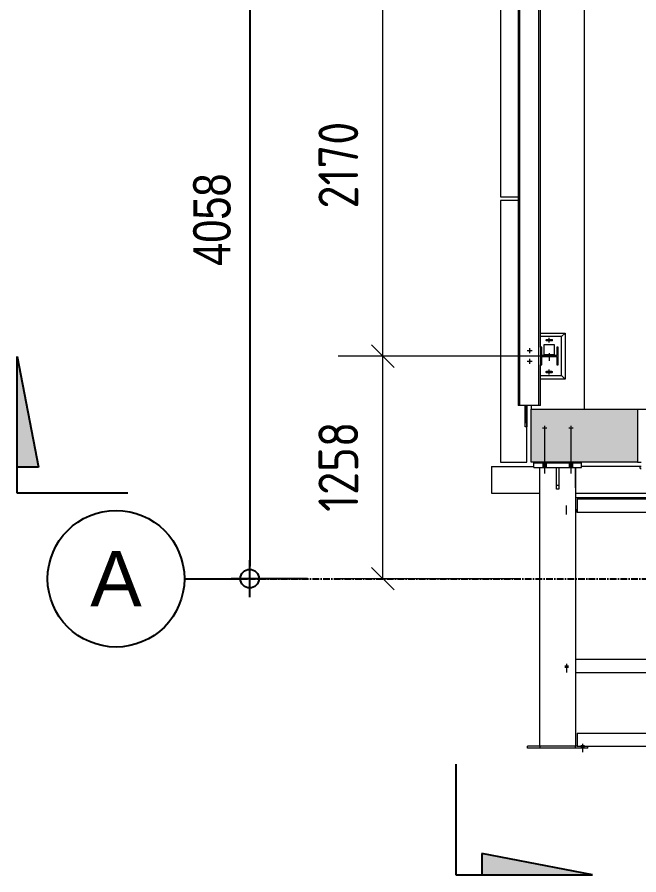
# Model space of a CAD drawing. Header units: millimetres. Extents: x -187664 to 435448, y -313239 to 299894.
# Drawn here: x 14659 to 18172, y -87676 to -82828 of the extents above; entities that cross this region are included whole.
import ezdxf
from ezdxf.enums import TextEntityAlignment as Align

# ---------------------------------------------------------------- set-up
doc = ezdxf.new("R2010")
doc.units = ezdxf.units.MM
for name, pattern in [('CENTER', [2, 1.25, -0.25, 0.25, -0.25]), ('XKITLINE00', [0]), ('XKITLINE02', [4, 2, -2])]:
    doc.linetypes.add(name, pattern=pattern)
for name, color, linetype in [('000 - EXISTING_CONCRETE_MAIN_COLOR_1', 7, 'Continuous'), ('000 - EXISTING_PRECAST_MAIN_COLOR_1', 7, 'Continuous'), ('000 - EXISTING_STEEL-STRUCTURE_MAIN_COLOR_1', 7, 'Continuous'), ('000 - EXISTING_STEEL-STRUCTURE_MAIN_COLOR_2', 7, 'Continuous'), ('000 - EXISTING_STEEL-STRUCTURE_MAIN_COLOR_251', 7, 'Continuous'), ('S-DIM', 7, 'Continuous'), ('Stan-Dim', 7, 'Continuous')]:
    doc.layers.add(name, color=color, linetype=linetype)
doc.layers.add('000 - EXISTING_STEEL-STRUCTURE_DEF_SUB', color=7, linetype='Continuous', plot=False)
for name, color, linetype, lineweight in [('Bolt', 7, 'Continuous', 0), ('Part', 7, 'Continuous', 0), ('Z-DIMENSIONS', 7, 'Continuous', 0)]:
    doc.layers.add(name, color=color, linetype=linetype, lineweight=lineweight)
doc.styles.add('ISOCPEUR', font='isocpeur.ttf')
doc.styles.add('RomanS', font='arial.ttf', dxfattribs={"width": 0.8})
doc.dimstyles.new('Dim-Cen', dxfattribs={"dimtxt": 3, "dimasz": 1, "dimexe": 0, "dimexo": 2.5, "dimgap": 1.5, "dimtad": 1, "dimdec": 0, "dimzin": 1, "dimdsep": 46, "dimtxsty": 'RomanS', "dimblk": 'CEN1', "dimcen": 0.09, "dimclrd": 7, "dimclre": 7, "dimclrt": 7, "dimadec": 0, "dimazin": 0, "dimtfac": 1, "dimtdec": 0, "dimtofl": 0, "dimtmove": 2, "dimatfit": 3, "dimfxl": 1, "dimtfill": 1, "dimtfillclr": 256, "dimtolj": 1, "dimtzin": 0, "dimarcsym": 0})

# ---------------------------------------------------------------- blocks, each defined once
blk = doc.blocks.new('*A2020')
at = {"layer": 'Part'}
blk.add_hatch(color=7, dxfattribs=at).paths.add_polyline_path([(160.28, 139.784), (160.28, 137.384), (155.48, 137.384), (155.48, 139.784)], flags=17)
blk = doc.blocks.new('*A109108')
at = {"layer": '000 - EXISTING_STEEL-STRUCTURE_DEF_SUB', "color": 7, "linetype": 'XKITLINE00', "lineweight": 0}
for p in [(156.690027, 142.520019), (156.626027, 142.584019)]:
    blk.add_line(p, (156.626027, 142.584019), dxfattribs=at)
blk = doc.blocks.new('*A302296')
at = {"layer": '000 - EXISTING_STEEL-STRUCTURE_MAIN_COLOR_251', "color": 7, "linetype": 'XKITLINE00', "lineweight": 0}
for p, q in [((157.552005, 125.14304), (157.552005, 124.54304)), ((157.552005, 125.14304), (165.592005, 125.14304)), ((165.592005, 125.14304), (165.592005, 124.54304)), ((157.552005, 124.54304), (165.592005, 124.54304))]:
    blk.add_line(p, q, dxfattribs=at)
blk = doc.blocks.new('*A303297')
at = {"layer": '000 - EXISTING_STEEL-STRUCTURE_MAIN_COLOR_2', "color": 7, "linetype": 'XKITLINE00', "lineweight": 0}
for p, q in [((155.890027, 161.784025), (154.890027, 161.784025)), ((154.890027, 161.784025), (154.890027, 139.944027)), ((154.954027, 139.944027), (154.954027, 161.784025)), ((155.826027, 139.944027), (155.826027, 161.784025)), ((155.890027, 161.784025), (155.890027, 159.944025)), ((155.890027, 142.584019), (155.890027, 159.144025)), ((155.890027, 139.944027), (155.890027, 141.784019)), ((155.890027, 139.944027), (154.890027, 139.944027))]:
    blk.add_line(p, q, dxfattribs=at)
blk = doc.blocks.new('*A304298')
at = {"layer": '000 - EXISTING_STEEL-STRUCTURE_MAIN_COLOR_251', "color": 7, "linetype": 'XKITLINE00', "lineweight": 0}
for p, q in [((157.472005, 128.48232), (165.672005, 128.48232)), ((157.472005, 127.88232), (165.672005, 127.88232))]:
    blk.add_line(p, q, dxfattribs=at)
blk = doc.blocks.new('*A305299')
at = {"layer": '000 - EXISTING_STEEL-STRUCTURE_MAIN_COLOR_251', "color": 7, "linetype": 'XKITLINE00', "lineweight": 0}
for p, q in [((157.472005, 135.794399), (165.672005, 135.794399)), ((157.472005, 135.790212), (165.672005, 135.790212)), ((165.592005, 135.735782), (157.552005, 135.735782)), ((157.552005, 135.735782), (157.552005, 135.731595)), ((157.552005, 135.731595), (165.592005, 135.731595)), ((157.552005, 135.731595), (157.552005, 135.132418)), ((165.592005, 135.731595), (165.592005, 135.735782)), ((165.592005, 135.132418), (165.592005, 135.731595)), ((157.472005, 135.242963), (157.552005, 135.242963)), ((157.472005, 135.194814), (157.552005, 135.194814)), ((157.472005, 135.142885), (157.552005, 135.142885)), ((157.552005, 135.132418), (165.592005, 135.132418)), ((165.592005, 135.242963), (165.672005, 135.242963)), ((165.592005, 135.194814), (165.672005, 135.194814)), ((165.592005, 135.142885), (165.672005, 135.142885))]:
    blk.add_line(p, q, dxfattribs=at)
blk = doc.blocks.new('*A308302')
at = {"layer": 'Part', "color": 7, "linetype": 'XKITLINE00', "lineweight": 0}
for p, q in [((155.479981, 139.784027), (160.279981, 139.784027)), ((155.479981, 137.384027), (155.479981, 139.784027)), ((160.279981, 139.784027), (160.279981, 137.384027)), ((160.279981, 137.384027), (155.479981, 137.384027))]:
    blk.add_line(p, q, dxfattribs=at)
blk = doc.blocks.new('*A310304')
at = {"layer": '000 - EXISTING_PRECAST_MAIN_COLOR_1', "color": 7, "linetype": 'XKITLINE00', "lineweight": 0}
for p, q in [((155.280007, 162.55736), (155.26636, 161.784025)), ((155.280007, 161.784025), (155.280007, 162.55736)), ((154.890027, 161.224027), (154.080007, 161.224027)), ((154.080007, 161.224027), (154.080007, 149.384027)), ((154.080007, 149.384027), (154.890027, 149.384027))]:
    blk.add_line(p, q, dxfattribs=at)
blk = doc.blocks.new('*A311305')
at = {"layer": '000 - EXISTING_PRECAST_MAIN_COLOR_1', "color": 7, "linetype": 'XKITLINE00', "lineweight": 0}
for p, q in [((153.680005, 137.186511), (153.680005, 135.986511)), ((153.680005, 137.186511), (155.591973, 137.186511)), ((157.480005, 136.226511), (157.480005, 137.151988)), ((160.439981, 137.186511), (157.751973, 137.186511)), ((160.400005, 137.106511), (160.400005, 137.186511)), ((160.400005, 137.106511), (160.439981, 137.108509)), ((160.439981, 137.106511), (160.400005, 137.106511)), ((163.200005, 135.986511), (163.200005, 136.784027)), ((157.472005, 136.226511), (157.480005, 136.226511)), ((153.680005, 135.986511), (155.872005, 135.986511)), ((157.472005, 135.986511), (163.200005, 135.986511))]:
    blk.add_line(p, q, dxfattribs=at)
blk = doc.blocks.new('*A312306')
at = {"layer": '000 - EXISTING_CONCRETE_MAIN_COLOR_1', "color": 7, "linetype": 'XKITLINE00', "lineweight": 0}
for p, q in [((155.489991, 161.784025), (155.489991, 161.944025)), ((157.889991, 139.784027), (157.889991, 161.944025)), ((155.489991, 139.784027), (155.489991, 139.944027))]:
    blk.add_line(p, q, dxfattribs=at)
blk = doc.blocks.new('*A353345')
at = {"layer": '000 - EXISTING_STEEL-STRUCTURE_DEF_SUB', "color": 7, "linetype": 'XKITLINE00', "lineweight": 0}
for p, q in [((155.954027, 142.584019), (155.890027, 142.584019)), ((155.890027, 142.584019), (155.890027, 141.784019)), ((155.954027, 142.208019), (155.954027, 142.584019)), ((156.690027, 142.584019), (156.626027, 142.584019)), ((156.626027, 142.584019), (156.626027, 142.208019)), ((156.690027, 141.784019), (156.690027, 142.584019)), ((156.626027, 142.208019), (155.954027, 142.208019)), ((155.954027, 141.784019), (155.954027, 142.160019)), ((155.954027, 142.160019), (156.626027, 142.160019)), ((156.626027, 142.160019), (156.626027, 141.784019)), ((155.890027, 141.784019), (155.954027, 141.784019)), ((156.626027, 141.784019), (156.690027, 141.784019))]:
    blk.add_line(p, q, dxfattribs=at)
blk = doc.blocks.new('*A354346')
at = {"layer": '000 - EXISTING_STEEL-STRUCTURE_MAIN_COLOR_1', "color": 7, "linetype": 'XKITLINE00', "lineweight": 0}
for p, q in [((155.312005, 124.46304), (155.312005, 124.54304)), ((157.552005, 124.54304), (155.312005, 124.54304)), ((155.872005, 124.54304), (155.872005, 124.46304)), ((157.472005, 124.46304), (157.472005, 124.54304)), ((158.032005, 124.46304), (158.032005, 124.54304)), ((158.032005, 124.46304), (155.312005, 124.46304))]:
    blk.add_line(p, q, dxfattribs=at)
blk = doc.blocks.new('*A355347')
at = {"layer": '000 - EXISTING_PRECAST_MAIN_COLOR_1', "color": 7, "linetype": 'XKITLINE00', "lineweight": 0}
for p, q in [((154.890027, 149.224027), (154.080007, 149.224027)), ((154.080007, 149.224027), (154.080007, 137.384027)), ((155.200007, 138.984027), (155.200007, 139.944027)), ((155.280007, 138.984027), (155.232007, 139.944027)), ((155.280007, 139.944027), (155.280007, 138.984027)), ((155.280007, 138.984027), (155.200007, 138.984027)), ((155.280007, 137.384027), (155.280007, 138.984027)), ((154.080007, 137.384027), (155.280007, 137.384027))]:
    blk.add_line(p, q, dxfattribs=at)
blk = doc.blocks.new('*A356348')
at = {"layer": '000 - EXISTING_STEEL-STRUCTURE_MAIN_COLOR_1', "color": 7, "linetype": 'XKITLINE00', "lineweight": 0}
for p, q in [((155.872005, 124.54304), (155.872005, 137.151988)), ((157.472005, 137.151988), (157.472005, 124.54304)), ((157.472005, 124.54304), (155.872005, 124.54304))]:
    blk.add_line(p, q, dxfattribs=at)
blk = doc.blocks.new('*A357349')
at = {"layer": 'Part', "color": 7, "linetype": 'XKITLINE00', "lineweight": 0}
for p, q in [((155.591973, 137.151988), (155.591973, 137.351988)), ((155.591973, 137.351988), (157.751973, 137.351988)), ((157.751973, 137.151988), (157.751973, 137.351988)), ((155.591973, 137.151988), (157.751973, 137.151988))]:
    blk.add_line(p, q, dxfattribs=at)
blk = doc.blocks.new('*A358350')
at = {"layer": 'Part', "color": 7, "linetype": 'XKITLINE00', "lineweight": 0}
for p, q in [((156.624005, 136.171017), (156.624005, 137.151988)), ((156.720005, 137.151988), (156.720005, 136.171017)), ((156.624005, 136.351988), (156.720005, 136.351988)), ((156.720005, 136.171017), (156.624005, 136.171017))]:
    blk.add_line(p, q, dxfattribs=at)
blk = doc.blocks.new('*A359351')
at = {"layer": 'Part', "color": 7, "linetype": 'XKITLINE00', "lineweight": 0}
for p, q in [((157.480005, 137.151988), (157.480005, 136.226511)), ((157.480005, 136.226511), (157.472005, 136.226511))]:
    blk.add_line(p, q, dxfattribs=at)
blk = doc.blocks.new('*A360352')
at = {"layer": 'Part', "color": 7, "linetype": 'XKITLINE00', "lineweight": 0}
for p, q in [((156.480005, 137.351988), (156.480005, 137.384021)), ((156.880005, 137.351988), (156.880005, 137.384021))]:
    blk.add_line(p, q, dxfattribs=at)
blk = doc.blocks.new('*A361353')
at = {"layer": '000 - EXISTING_STEEL-STRUCTURE_DEF_SUB', "color": 7, "linetype": 'XKITLINE00', "lineweight": 0}
for p, q in [((156.530053, 142.688019), (156.050053, 142.688019)), ((156.050053, 142.688019), (156.050053, 142.208019)), ((156.530053, 142.208019), (156.530053, 142.688019)), ((156.530053, 142.248019), (156.050053, 142.248019))]:
    blk.add_line(p, q, dxfattribs=at)
blk = doc.blocks.new('*A362354')
at = {"layer": '000 - EXISTING_STEEL-STRUCTURE_DEF_SUB', "color": 7, "linetype": 'XKITLINE00', "lineweight": 0}
for p, q in [((155.890027, 143.224019), (157.010027, 143.224019)), ((156.850027, 143.064019), (157.010027, 143.224019)), ((157.010027, 143.224019), (157.010027, 141.144019)), ((156.850027, 141.304019), (157.010027, 141.144019)), ((157.010027, 141.144019), (155.890027, 141.144019))]:
    blk.add_line(p, q, dxfattribs=at)
blk = doc.blocks.new('*A363355')
at = {"layer": '000 - EXISTING_STEEL-STRUCTURE_DEF_SUB', "color": 7, "linetype": 'XKITLINE00', "lineweight": 0}
for p, q in [((156.850027, 143.064019), (155.890027, 143.064019)), ((156.850027, 141.304019), (156.850027, 143.064019)), ((155.890027, 141.304019), (156.850027, 141.304019))]:
    blk.add_line(p, q, dxfattribs=at)
blk = doc.blocks.new('*A365356')
at = {"layer": '000 - EXISTING_STEEL-STRUCTURE_DEF_SUB'}
for points in [[(157.736, 124.543), (157.736, 124.595), (157.848, 124.595), (157.848, 124.543)], [(157.736, 124.543), (157.736, 124.595), (157.848, 124.595), (157.848, 124.543)], [(157.736, 124.463), (157.736, 124.543), (157.848, 124.543), (157.848, 124.463)], [(157.736, 124.463), (157.736, 124.543), (157.848, 124.543), (157.848, 124.463)]]:
    blk.add_hatch(color=7, dxfattribs=at).paths.add_polyline_path(points, flags=17)
at = {"layer": '000 - EXISTING_STEEL-STRUCTURE_DEF_SUB', "color": 7, "linetype": 'XKITLINE00', "lineweight": 0}
for p, q in [((157.736, 124.595), (157.736, 124.543)), ((157.736, 124.595), (157.736, 124.543)), ((157.736, 124.543), (157.736, 124.463)), ((157.736, 124.543), (157.736, 124.463)), ((157.792, 124.658), (157.792, 124.275)), ((157.792, 124.658), (157.792, 124.275)), ((157.848, 124.595), (157.848, 124.543)), ((157.848, 124.595), (157.848, 124.543)), ((157.848, 124.543), (157.848, 124.463)), ((157.848, 124.543), (157.848, 124.463))]:
    blk.add_line(p, q, dxfattribs=at)
blk = doc.blocks.new('*A366357')
at = {"layer": '000 - EXISTING_STEEL-STRUCTURE_DEF_SUB'}
for points in [[(155.399, 142.369), (155.389, 142.372), (155.379, 142.377), (155.37, 142.384), (155.363, 142.393), (155.358, 142.403), (155.355, 142.413), (155.354, 142.424), (155.355, 142.435), (155.358, 142.445), (155.363, 142.455), (155.37, 142.464), (155.379, 142.471), (155.389, 142.476), (155.399, 142.479), (155.41, 142.48), (155.421, 142.479), (155.431, 142.476), (155.441, 142.471), (155.45, 142.464), (155.457, 142.455), (155.462, 142.445), (155.465, 142.435), (155.466, 142.424), (155.465, 142.413), (155.462, 142.403), (155.457, 142.393), (155.45, 142.384), (155.441, 142.377), (155.431, 142.372), (155.421, 142.369), (155.41, 142.368)], [(155.399, 141.889), (155.389, 141.892), (155.379, 141.897), (155.37, 141.904), (155.363, 141.913), (155.358, 141.923), (155.355, 141.933), (155.354, 141.944), (155.355, 141.955), (155.358, 141.965), (155.363, 141.975), (155.37, 141.984), (155.379, 141.991), (155.389, 141.996), (155.399, 141.999), (155.41, 142), (155.421, 141.999), (155.431, 141.996), (155.441, 141.991), (155.45, 141.984), (155.457, 141.975), (155.462, 141.965), (155.465, 141.955), (155.466, 141.944), (155.465, 141.933), (155.462, 141.923), (155.457, 141.913), (155.45, 141.904), (155.441, 141.897), (155.431, 141.892), (155.421, 141.889), (155.41, 141.888)]]:
    blk.add_hatch(color=7, dxfattribs=at).paths.add_polyline_path(points, flags=17)
at = {"layer": '000 - EXISTING_STEEL-STRUCTURE_DEF_SUB', "color": 7, "linetype": 'XKITLINE00', "lineweight": 0}
for p, q in [((155.522, 142.424), (155.298, 142.424)), ((155.41, 142.312), (155.41, 142.536)), ((155.522, 141.944), (155.298, 141.944)), ((155.41, 141.832), (155.41, 142.056))]:
    blk.add_line(p, q, dxfattribs=at)
blk = doc.blocks.new('*A367358')
at = {"layer": '000 - EXISTING_STEEL-STRUCTURE_DEF_SUB', "color": 7, "linetype": 'XKITLINE02', "lineweight": 0}
for p, q in [((157.012005, 128.20232), (157.012005, 128.16232)), ((157.012005, 128.20232), (157.012005, 128.16232)), ((157.012005, 128.16232), (157.012005, 128.09032)), ((157.012005, 128.16232), (157.012005, 128.09032)), ((157.072005, 128.26568), (157.072005, 127.88232)), ((157.072005, 128.26568), (157.072005, 127.88232)), ((157.132005, 128.20232), (157.132005, 128.16232)), ((157.132005, 128.20232), (157.132005, 128.16232)), ((157.132005, 128.16232), (157.132005, 128.09032)), ((157.132005, 128.16232), (157.132005, 128.09032))]:
    blk.add_line(p, q, dxfattribs=at)
blk = doc.blocks.new('*A368359')
at = {"layer": '000 - EXISTING_STEEL-STRUCTURE_DEF_SUB', "color": 7, "linetype": 'XKITLINE02', "lineweight": 0}
for p, q in [((157.072005, 135.04317), (157.072005, 135.426012)), ((157.072005, 135.022375), (157.072005, 135.405217))]:
    blk.add_line(p, q, dxfattribs=at)
blk = doc.blocks.new('*A369360')
at = {"layer": 'Bolt'}
for points in [[(155.996, 138.904), (155.996, 138.952), (156.148, 138.952), (156.148, 138.904)], [(155.996, 138.904), (155.996, 138.952), (156.148, 138.952), (156.148, 138.904)], [(157.196, 138.904), (157.196, 138.952), (157.348, 138.952), (157.348, 138.904)], [(157.196, 138.904), (157.196, 138.952), (157.348, 138.952), (157.348, 138.904)], [(155.996, 137.152), (155.996, 137.352), (156.148, 137.352), (156.148, 137.152)], [(155.996, 137.152), (155.996, 137.352), (156.148, 137.352), (156.148, 137.152)], [(157.196, 137.152), (157.196, 137.352), (157.348, 137.352), (157.348, 137.152)], [(157.196, 137.152), (157.196, 137.352), (157.348, 137.352), (157.348, 137.152)]]:
    blk.add_hatch(color=7, dxfattribs=at).paths.add_polyline_path(points, flags=17)
at = {"layer": 'Bolt', "color": 7, "linetype": 'XKITLINE00', "lineweight": 0}
for p, q in [((155.996, 138.952), (155.996, 138.904)), ((155.996, 138.952), (155.996, 138.904)), ((156.072, 139.036), (156.072, 136.872)), ((156.072, 139.036), (156.072, 136.872)), ((156.148, 138.952), (156.148, 138.904)), ((156.148, 138.952), (156.148, 138.904)), ((157.196, 138.952), (157.196, 138.904)), ((157.196, 138.952), (157.196, 138.904)), ((157.272, 139.036), (157.272, 136.872)), ((157.272, 139.036), (157.272, 136.872)), ((157.348, 138.952), (157.348, 138.904)), ((157.348, 138.952), (157.348, 138.904)), ((155.996, 137.352), (155.996, 137.152)), ((155.996, 137.352), (155.996, 137.152)), ((156.148, 137.352), (156.148, 137.152)), ((156.148, 137.352), (156.148, 137.152)), ((157.196, 137.352), (157.196, 137.152)), ((157.196, 137.352), (157.196, 137.152)), ((157.348, 137.352), (157.348, 137.152)), ((157.348, 137.352), (157.348, 137.152))]:
    blk.add_line(p, q, dxfattribs=at)
blk = doc.blocks.new('*A370361')
at = {"layer": '000 - EXISTING_STEEL-STRUCTURE_DEF_SUB'}
for points in [[(156.45, 142.864), (156.431, 142.852), (156.41, 142.848), (156.17, 142.848), (156.149, 142.852), (156.13, 142.864), (156.118, 142.883), (156.114, 142.904), (156.118, 142.925), (156.13, 142.944), (156.149, 142.956), (156.17, 142.96), (156.41, 142.96), (156.431, 142.956), (156.45, 142.944), (156.462, 142.925), (156.466, 142.904), (156.462, 142.883)], [(156.45, 141.424), (156.431, 141.412), (156.41, 141.408), (156.17, 141.408), (156.149, 141.412), (156.13, 141.424), (156.118, 141.443), (156.114, 141.464), (156.118, 141.485), (156.13, 141.504), (156.149, 141.516), (156.17, 141.52), (156.41, 141.52), (156.431, 141.516), (156.45, 141.504), (156.462, 141.485), (156.466, 141.464), (156.462, 141.443)]]:
    blk.add_hatch(color=7, dxfattribs=at).paths.add_polyline_path(points, flags=17)
at = {"layer": '000 - EXISTING_STEEL-STRUCTURE_DEF_SUB', "color": 7, "linetype": 'XKITLINE00', "lineweight": 0}
for p, q in [((156.178, 142.904), (156.402, 142.904)), ((156.29, 142.792), (156.29, 143.016)), ((156.29, 141.352), (156.29, 141.576)), ((156.178, 141.464), (156.402, 141.464))]:
    blk.add_line(p, q, dxfattribs=at)
blk = doc.blocks.new('*A371362')
at = {"layer": '000 - EXISTING_STEEL-STRUCTURE_DEF_SUB'}
for points in [[(156.234, 142.208), (156.234, 142.248), (156.346, 142.248), (156.346, 142.208)], [(156.234, 142.16), (156.234, 142.208), (156.346, 142.208), (156.346, 142.16)]]:
    blk.add_hatch(color=7, dxfattribs=at).paths.add_polyline_path(points, flags=17)
at = {"layer": '000 - EXISTING_STEEL-STRUCTURE_DEF_SUB', "color": 7, "linetype": 'XKITLINE00', "lineweight": 0}
for p, q in [((156.234, 142.248), (156.234, 142.208)), ((156.234, 142.208), (156.234, 142.16)), ((156.29, 142.311), (156.29, 141.968)), ((156.346, 142.248), (156.346, 142.208)), ((156.346, 142.208), (156.346, 142.16))]:
    blk.add_line(p, q, dxfattribs=at)
blk = doc.blocks.new('*A408397')
at = {"layer": '000 - EXISTING_CONCRETE_MAIN_COLOR_1', "color": 7, "linetype": 'XKITLINE00', "lineweight": 0}
for p, q in [((160.279981, 139.784027), (206.431981, 139.784027)), ((208.831981, 139.784027), (225.199981, 139.784027)), ((160.279981, 137.384027), (160.439981, 137.384027)), ((206.271981, 137.384027), (206.431981, 137.384027)), ((208.831981, 137.384027), (208.991981, 137.384027)), ((225.039981, 137.384027), (225.199981, 137.384027))]:
    blk.add_line(p, q, dxfattribs=at)
blk = doc.blocks.new('*A28942803')
at = {"layer": 'Z-DIMENSIONS', "color": 7, "linetype": 'XKITLINE00', "lineweight": 0}
for p, q in [((148.257471, 160.053142), (149.275705, 159.034908)), ((156.010027, 159.544025), (146.756588, 159.544025)), ((148.766588, 142.184019), (148.766588, 159.544025)), ((148.257471, 142.693136), (149.275705, 141.674902)), ((156.010027, 142.184019), (146.756588, 142.184019))]:
    blk.add_line(p, q, dxfattribs=at)
at = {"layer": 'Z-DIMENSIONS', "color": 7}
for p in [(148.766588, 159.544025), (148.766588, 142.184019)]:
    blk.add_point(p, dxfattribs=at)
at = {"layer": 'Z-DIMENSIONS', "color": 7, "style": 'ISOCPEUR', "width": 0.85}
blk.add_text('2170', height=1.8, rotation=90.00021, dxfattribs=at).set_placement((147.656588, 148.853084))
blk = doc.blocks.new('*A28952804')
at = {"layer": 'Z-DIMENSIONS', "color": 7, "linetype": 'XKITLINE00', "lineweight": 0}
for p, q in [((148.257471, 142.693136), (149.275705, 141.674902)), ((156.010027, 142.184019), (146.756588, 142.184019)), ((148.766588, 132.12), (148.766588, 142.184019)), ((148.257471, 132.629117), (149.275705, 131.610883)), ((154.872005, 132.12), (146.756588, 132.12))]:
    blk.add_line(p, q, dxfattribs=at)
at = {"layer": 'Z-DIMENSIONS', "color": 7}
for p in [(148.766588, 142.184019), (148.766588, 132.12)]:
    blk.add_point(p, dxfattribs=at)
at = {"layer": 'Z-DIMENSIONS', "color": 7, "style": 'ISOCPEUR', "width": 0.85}
blk.add_text('1258', height=1.8, rotation=90.00021, dxfattribs=at).set_placement((147.656588, 135.141072))
blk = doc.blocks.new('CEN1')
at = {"color": 7}
for p, q in [((0, 1.5), (0, -1.5)), ((1.5, 0), (-1.5, 0))]:
    blk.add_line(p, q, dxfattribs=at)
blk.add_circle((0, 0), 0.75, dxfattribs=at)
blk = doc.blocks.new('*D4652')
at = {"layer": 'S-DIM', "color": 7, "lineweight": -2, "transparency": 16777216}
for p, q in [((16299.1, -81943.9), (15973.2, -81943.9)), ((15973.2, -82013.9), (15973.2, -85931.9)), ((16299.1, -86001.9), (15973.2, -86001.9))]:
    blk.add_line(p, q, dxfattribs=at)
at = {"layer": 'S-DIM', "color": 7, "lineweight": -2, "transparency": 16777216, "xscale": 70, "yscale": 70, "zscale": 70}
for p, rotation in [((15973.2, -81943.9), 90), ((15973.2, -86001.9), 270)]:
    blk.add_blockref('CEN1', p, dxfattribs=dict(at, rotation=rotation))
at = {"layer": 'S-DIM', "color": 7, "transparency": 16777216, "insert": (15761, -83972.9), "char_height": 210, "attachment_point": 5, "rotation": 90, "style": 'RomanS', "bg_fill": 3, "box_fill_scale": 1.1, "bg_fill_color": 256, "bg_fill_true_color": 13158600, "bg_fill_transparency": 0}
blk.add_mtext('\\A1;4058', dxfattribs=at)

msp = doc.modelspace()

# ---------------------------------------------------------------- hatches: boundary and pattern name
for points in [[(14779.889, -85370.751), (14659.48, -85370.751), (14659.48, -84745.479)], [(17285.003, -87555.2), (17285.003, -87675.609), (17910.275, -87675.609)]]:
    msp.add_hatch(color=7).paths.add_polyline_path(points)

# ---------------------------------------------------------------- linework, layer by layer
at = {"color": 7}
for p, q in [((14659.48, -85518.61), (14659.48, -84745.751)), ((14659.48, -84745.751), (14779.889, -85370.751)), ((14779.889, -85370.751), (14659.48, -85370.751)), ((15284.48, -85518.61), (14659.48, -85518.61)), ((15604.193, -86001.924), (15960.653, -86001.924)), ((17137.144, -87050.609), (17137.144, -87675.609)), ((17910.003, -87675.609), (17285.003, -87555.2)), ((17285.003, -87555.2), (17285.003, -87675.609)), ((17137.144, -87675.609), (17910.003, -87675.609))]:
    msp.add_line(p, q, dxfattribs=at)
at = {"color": 7, "linetype": 'CENTER', "ltscale": 30}
msp.add_line((15908.532, -86001.924), (46926.935, -86001.924), dxfattribs=at)
at = {"color": 7}
msp.add_circle((15217.967, -86001.924), 386.227, dxfattribs=at)

# ---------------------------------------------------------------- block references
at = {"color": 7, "lineweight": 0, "xscale": 125, "yscale": 125, "zscale": 125}
for name in ['*A310304', '*A303297', '*A312306', '*A28942803', '*A355347', '*A362354', '*A28952804', '*A363355', '*A370361', '*A366357', '*A353345', '*A361353', '*A371362', '*A109108', '*A2020', '*A308302', '*A408397', '*A369360', '*A357349', '*A360352', '*A311305', '*A356348', '*A358350', '*A359351', '*A305299', '*A368359', '*A304298', '*A367358', '*A302296', '*A354346', '*A365356']:
    msp.add_blockref(name, (-1870.442, -102516.924), dxfattribs=at)

# ---------------------------------------------------------------- texts
at = {"layer": 'Stan-Dim', "color": 7, "style": 'RomanS'}
msp.add_attdef('A', text='', height=312.5, dxfattribs=at).set_placement((15217.967, -86001.924), align=Align.MIDDLE_CENTER)

# ---------------------------------------------------------------- next in the draw order: dimensions: what is measured, and where the dimension line sits
at = {"layer": 'S-DIM', "color": 7}
dim = msp.add_linear_dim(base=(15973.247, -86001.924), p1=(16474.131, -81943.924), p2=(16474.131, -86001.924), angle=90, dimstyle='Dim-Cen', override={"dimscale": 70, "dimclrd": 7, "dimclre": 7, "dimclrt": 7}, dxfattribs=at)
dim.commit()
dim.dimension.update_dxf_attribs({"geometry": '*D4652', "text_midpoint": (15761.027, -83972.924)})

doc.saveas('drawing.dxf')
